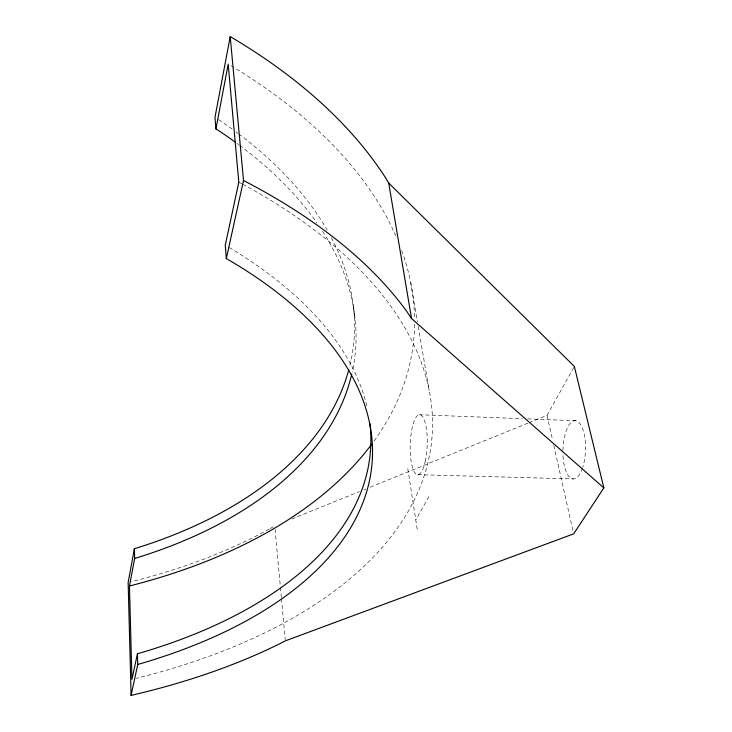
<?xml version="1.0" encoding="UTF-8"?>
<svg xmlns="http://www.w3.org/2000/svg" width="732" height="732" viewBox="0 0 732 732"><rect width="100%" height="100%" fill="white"/><g stroke="black" fill="none" stroke-linecap="round" stroke-linejoin="round"><path stroke-width="0.55" stroke-dasharray="3.66 2.75" d="M428.897 496.653L415.767 519.94M529.044 422.684L547.051 415.373L574.336 366.412M270.044 528.623L274.765 525.942M291.711 519.061L359.522 491.529M363.758 489.809L365.881 488.949M370.118 487.219L527.982 423.123M417.899 474.684L573.504 478.929M419.18 414.715L522.511 418.695M527.671 418.887L575.919 420.744M238.806 182.195L241.716 183.686M547.051 415.373L552.532 439.776M553.776 445.331L573.412 532.75M410.753 282.79L417.46 321.952M418.228 326.426L429.153 390.211M407.797 468.7L417.515 531.231M353.382 306.223L354.901 317.02M275.076 529.355L280.319 586.241M280.42 587.384L281.363 597.623M281.472 598.758L285.242 639.722M242.695 184.217A584.365 310.048 4.3 0 1 136.106 678.372M414.559 324.239A552.23 323.974 6.3 0 1 373.082 442.338M230.937 65.67A552.23 323.974 6.3 0 1 396.351 237.04M401.685 250.445A552.23 323.974 6.3 0 1 414.559 318.905M322.538 231.275A480.027 279.642 5.9 0 1 352.275 371.838M236.921 143.38A480.027 279.642 5.9 0 1 238.669 144.671M239.547 145.32A480.027 279.642 5.9 0 1 317.002 223.031M229.125 247.489A507.322 266.988 3.9 0 1 367.345 408.365M331.367 237.717A477.301 280.749 6.1 0 1 349.356 367.601M218.648 119.609A477.301 280.749 6.1 0 1 232.337 129.198M235.978 131.87A477.301 280.749 6.1 0 1 237.827 133.251M238.751 133.947A477.301 280.749 6.1 0 1 327.222 230.205M269.102 529.163A566.275 335.97 6.6 0 1 131.449 581.684M562.908 450.573A29.152 11.291 -88.1 0 1 578.372 421.98A29.152 11.291 -88.1 0 1 582.846 467.025M582.526 468.004A29.152 11.291 -88.1 0 1 570.503 477.932A29.152 11.291 -88.1 0 1 562.926 454.151M425.219 461.572A30.021 8.491 -88.1 0 0 420.25 414.76A30.021 8.491 -88.1 0 0 410.661 457.71A30.021 8.491 -88.1 0 0 425.219 461.572"/><path stroke-width="1.1" d="M348.807 369.687A477.301 280.749 6.1 0 1 137.332 547.801L134.386 548.689L128.146 582.498L131.092 695.4A606.773 318.704 4.2 0 0 279.368 643.913L285.343 640.857L573.659 533.848L603.854 487.896L574.336 366.412L388.701 183.037L384.602 176.33A566.275 335.97 6.6 0 0 230.214 36.6L214.998 117.257L215.931 128.914L219.6 131.257A480.027 279.642 5.9 0 1 235.155 142.09M369.925 423.581A507.322 266.988 3.9 0 1 140.535 652.871L137.451 653.74L131.943 679.369L129.454 585.984L134.67 558.443L134.386 548.689M215.931 128.914L228.192 64.096L238.806 182.195L225.246 245.275L226.316 258.616L230.214 260.821A510.46 265.35 3.7 0 1 140.864 663.558L137.762 664.427L131.092 695.4M226.316 258.616L243.509 180.511L230.214 36.6M134.67 558.443L137.625 557.564A480.027 279.642 5.9 0 0 351.799 373.933M129.454 585.984L131.458 585.49A552.23 323.974 6.3 0 0 371.728 444.168M243.509 180.511A606.773 318.704 4.2 0 1 407.321 312.262L411.558 318.576L603.854 487.896M388.701 183.037L411.558 318.576M137.451 653.74L137.762 664.427"/></g></svg>
